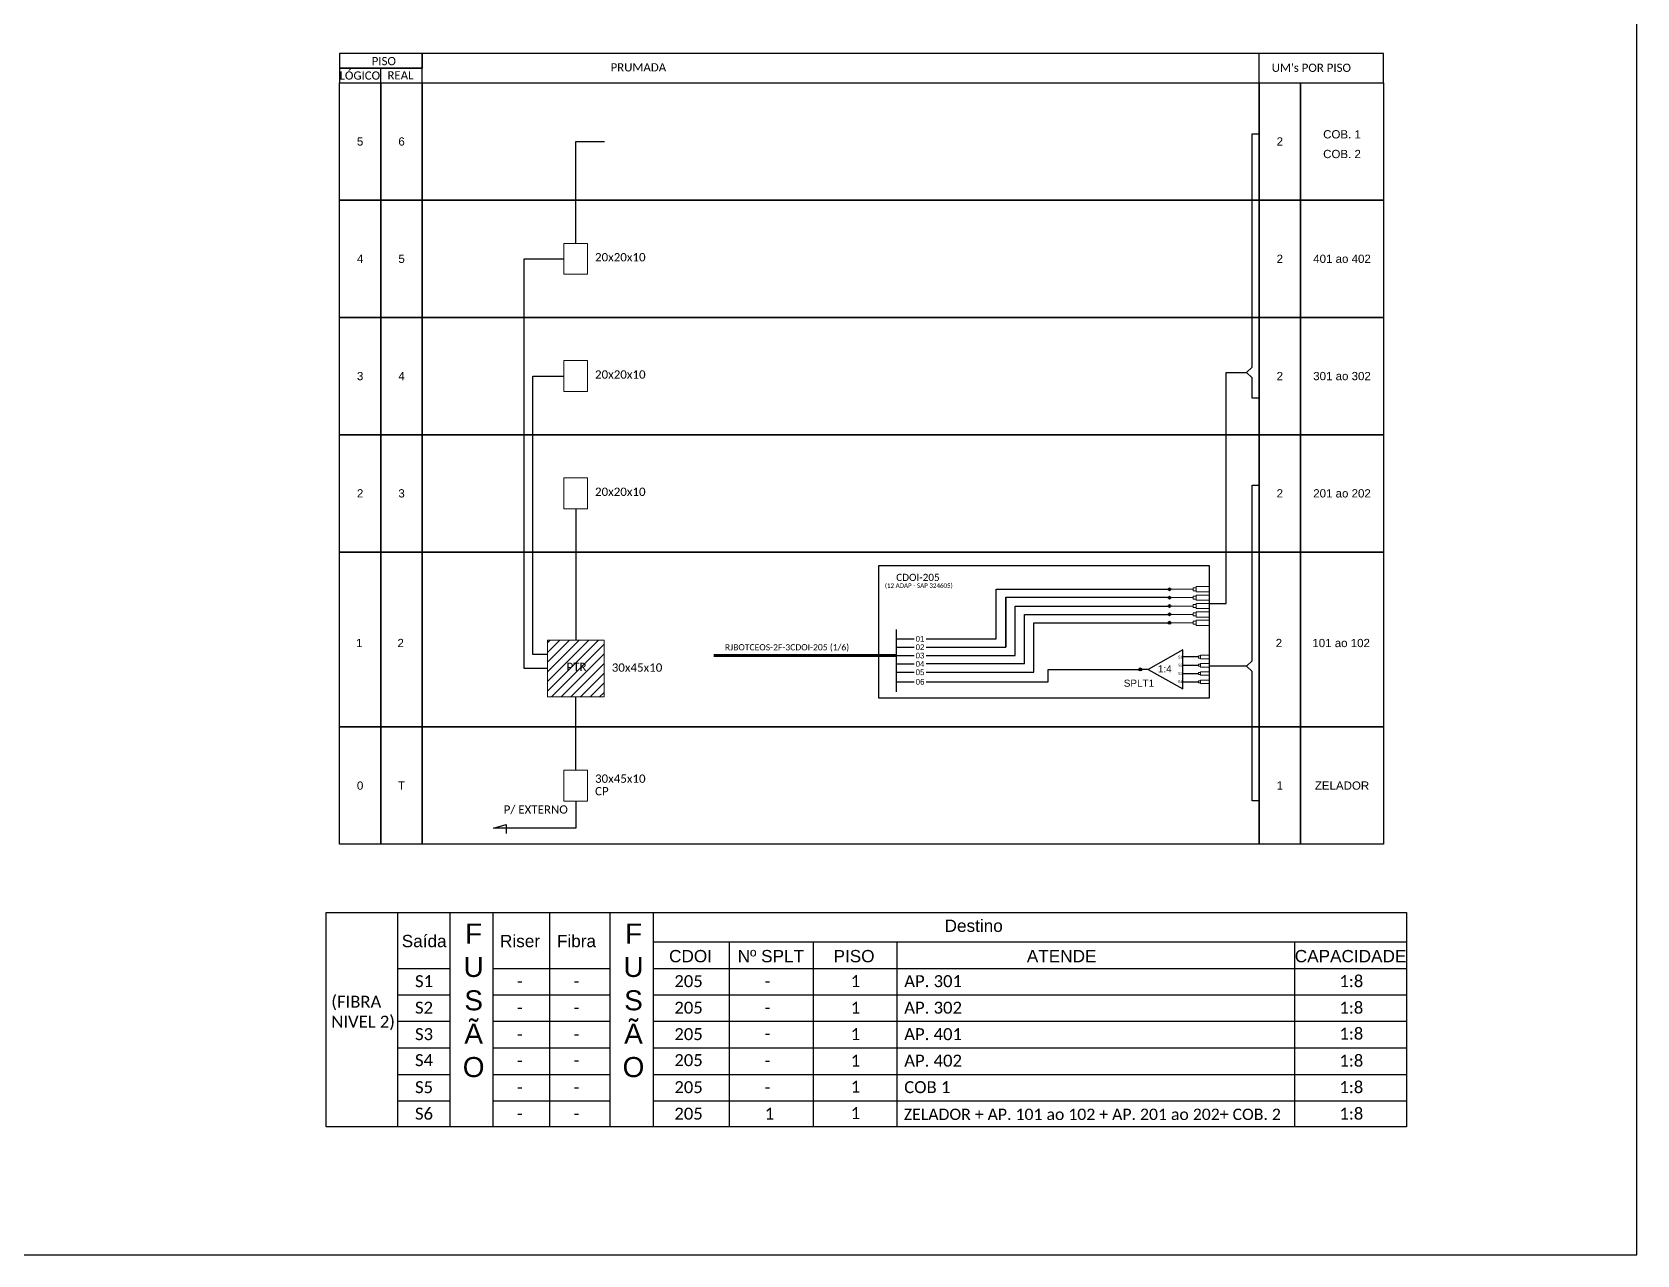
# Model space of a CAD drawing. Extents: x -89 to 749, y 705 to 1299.
# Drawn here: x 301.2 to 749.2, y 705 to 1046.4 of the extents above; entities that cross this region are included whole.
import ezdxf
from ezdxf.enums import TextEntityAlignment as Align

# ---------------------------------------------------------------- set-up
doc = ezdxf.new("R2010")
doc.units = 0
doc.layers.add('label_cabos', color=7, linetype='Continuous')
doc.styles.add('ARIAL', font='arial.ttf')
doc.styles.add('siredit', font='verdana.ttf')
doc.styles.add('WMF-Calibri0', font='calibri.ttf')
doc.dimstyles.new('CC', dxfattribs={"dimtxt": 1, "dimasz": 2, "dimexe": 0.18, "dimexo": 0.0625, "dimgap": 0.09, "dimtad": 0, "dimdec": 0, "dimrnd": 1, "dimzin": 0, "dimdsep": 46, "dimtxsty": 'siredit', "dimblk": 'NONE', "dimcen": 0, "dimse1": 1, "dimse2": 1, "dimsd1": 1, "dimsd2": 1, "dimclrt": 7, "dimadec": 0, "dimazin": 0, "dimtfac": 1, "dimtdec": 0, "dimtofl": 0, "dimtmove": 0, "dimatfit": 3, "dimfxl": 0, "dimtolj": 1, "dimtzin": 0, "dimarcsym": 0})

# ---------------------------------------------------------------- blocks, each defined once
blk = doc.blocks.new('SPLT_1-4_SC-APC')
at = {"color": 1, "linetype": 'Continuous', "ltscale": 2.5}
for points in [[(-7.37, -1.53), (-17.04, -6.98), (-7.37, -12.43), (-7.37, -1.53)], [(-17.04, -6.98), (-19.26, -6.98)]]:
    blk.add_lwpolyline(points, dxfattribs=at)
at = {"color": 3, "linetype": 'Continuous', "ltscale": 2.5}
for points in [[(-2.99, -3.51), (-7.37, -3.51)], [(-7.37, -5.82), (-2.99, -5.82)], [(-7.37, -8.12), (-2.99, -8.12)], [(-7.37, -10.43), (-2.99, -10.43)]]:
    blk.add_lwpolyline(points, dxfattribs=at)
at = {"color": 3, "lineweight": 0}
for points in [[(-2.99, -3.22), (-2.41, -3.22), (-2.41, -3.8), (-2.99, -3.8)], [(-2.99, -5.53), (-2.41, -5.53), (-2.41, -6.1), (-2.99, -6.1)], [(-2.99, -7.84), (-2.41, -7.84), (-2.41, -8.41), (-2.99, -8.41)], [(-2.99, -10.14), (-2.41, -10.14), (-2.41, -10.72), (-2.99, -10.72)]]:
    blk.add_lwpolyline(points, close=True, dxfattribs=at)
for points in [[(-2.41, -3.02), (-2.41, -4)], [(-2.41, -3.02), (0, -3.02)], [(-2.41, -4), (0, -4)], [(-2.41, -5.32), (-2.41, -6.31)], [(-2.41, -5.32), (0, -5.32)], [(-2.41, -6.31), (0, -6.31)], [(-2.41, -7.63), (-2.41, -8.62)], [(-2.41, -7.63), (0, -7.63)], [(-2.41, -8.62), (0, -8.62)], [(-2.41, -9.94), (-2.41, -10.92)], [(-2.41, -9.94), (0, -9.94)], [(-2.41, -10.92), (0, -10.92)]]:
    blk.add_lwpolyline(points, dxfattribs=at)
at = {"color": 1, "style": 'ARIAL'}
for s, height, p in [('S1', 0.75, (-8.74, -3.91)), ('1:4', 2, (-14.35, -7.83)), ('S2', 0.75, (-8.74, -6.17)), ('S3', 0.75, (-8.74, -8.52)), ('S4', 0.75, (-8.74, -10.78))]:
    blk.add_text(s, height=height, dxfattribs=at).set_placement(p)
blk = doc.blocks.new('*D86')
at = {"layer": 'Defpoints', "color": 0}
for p in [(491.19, 1213.37), (309.61, 1035.72), (311.95, 1033.38)]:
    blk.add_point(p, dxfattribs=at)
at = {"layer": 'label_cabos', "color": 7, "insert": (398.97, 1125.46), "char_height": 1, "attachment_point": 5, "rotation": 45.1196, "style": 'siredit'}
blk.add_mtext('\\A1;CC=254m', dxfattribs=at)
blk = doc.blocks.new('_None')

msp = doc.modelspace()

# ---------------------------------------------------------------- hatches: boundary and pattern name
h = msp.add_hatch(color=3)
h.dxf.hatch_style = 1
edge = h.paths.add_edge_path()
edge.add_arc((618.79, 890.83), 0.385, 0, 360)
h = msp.add_hatch(color=3)
h.dxf.hatch_style = 1
edge = h.paths.add_edge_path()
edge.add_arc((618.79, 888.5), 0.385, 0, 360)
h = msp.add_hatch(color=3)
h.dxf.hatch_style = 1
edge = h.paths.add_edge_path()
edge.add_arc((618.79, 886.17), 0.385, 0, 360)
h = msp.add_hatch(color=3)
h.dxf.hatch_style = 1
edge = h.paths.add_edge_path()
edge.add_arc((618.79, 883.84), 0.385, 0, 360)
h = msp.add_hatch(color=3)
h.dxf.hatch_style = 1
edge = h.paths.add_edge_path()
edge.add_arc((618.79, 881.51), 0.385, 0, 360)
h = msp.add_hatch()
h.set_pattern_fill('ANSI31', color=1, scale=0.6)
h.set_pattern_definition([(45, (-75.3767, 3547.8466), (-1.3470384, 1.3470384), [])])
h.paths.add_polyline_path([(460.91, 876.59), (445.11, 876.59), (445.11, 860.78), (460.91, 860.78)])
h.paths.add_polyline_path([(449.84, 867.42), (456.65, 867.42), (456.65, 870.89), (449.84, 870.89)], flags=24)
h = msp.add_hatch(color=3)
h.dxf.hatch_style = 1
edge = h.paths.add_edge_path()
edge.add_arc((610.58, 868.46), 0.409, 0, 360)

# ---------------------------------------------------------------- linework, layer by layer
for p, q in [((417.88, 800.64), (417.88, 748.04)), ((445.71, 800.64), (445.71, 748.04)), ((462.51, 800.64), (462.51, 748.04)), ((474.59, 800.64), (474.59, 748.04)), ((417.88, 793.25), (417.88, 740.64)), ((445.71, 793.25), (445.71, 740.64)), ((462.51, 793.25), (462.51, 740.64)), ((474.59, 793.25), (474.59, 740.64)), ((495.85, 792.42), (495.85, 748.04)), ((519.28, 792.42), (519.28, 748.04)), ((542.67, 792.42), (542.67, 748.04)), ((653.66, 792.42), (653.66, 748.04)), ((495.85, 785.02), (495.85, 740.64)), ((519.28, 785.02), (519.28, 740.64)), ((542.67, 785.02), (542.67, 740.64)), ((653.66, 785.02), (653.66, 740.64))]:
    msp.add_line(p, q)
for points in [[(-89.32, 705.02), (749.25, 705.02), (749.25, 1299.02), (-89.32, 1299.02), (-89.32, 705.02)], [(410.16, 1032.22), (678.53, 1032.22), (678.53, 1040.44), (410.16, 1040.44), (410.16, 1040.44), (410.16, 1036.33)], [(643.77, 1032.22), (643.77, 1040.44)], [(398.58, 1032.22), (398.58, 1036.33)], [(610.58, 868.46), (610.58, 868.46), (610.58, 868.46)], [(403.19, 800.64), (403.19, 748.04)], [(429.95, 748.04), (429.95, 800.64)], [(403.19, 793.25), (403.19, 740.64)], [(429.95, 740.64), (429.95, 793.25)], [(474.59, 792.42), (684.96, 792.42)], [(403.19, 785.02), (417.88, 785.02)], [(429.95, 785.02), (462.51, 785.02)], [(474.59, 785.02), (684.96, 785.02)], [(403.19, 777.63), (417.88, 777.63)], [(429.95, 777.63), (462.51, 777.63)], [(474.59, 777.63), (684.96, 777.63)], [(403.19, 770.23), (417.88, 770.23)], [(429.95, 770.23), (462.51, 770.23)], [(474.59, 770.23), (684.96, 770.23)], [(403.19, 762.83), (417.88, 762.83)], [(429.95, 762.83), (462.51, 762.83)], [(474.59, 762.83), (684.96, 762.83)], [(403.19, 755.43), (417.88, 755.43)], [(429.95, 755.43), (462.51, 755.43)], [(474.59, 755.43), (684.96, 755.43)], [(403.19, 748.04), (417.88, 748.04)], [(403.19, 748.04), (417.88, 748.04)], [(429.95, 748.04), (462.51, 748.04)], [(429.95, 748.04), (462.51, 748.04)], [(474.59, 748.04), (684.96, 748.04)], [(474.59, 748.04), (684.96, 748.04)]]:
    msp.add_lwpolyline(points)
for points in [[(387.01, 1036.33), (410.16, 1036.33), (410.16, 1040.44), (387.01, 1040.44)], [(387.01, 1032.22), (410.16, 1032.22), (410.16, 1036.33), (387.01, 1036.33)], [(387.01, 1032.22), (398.58, 1032.22), (398.58, 999.47), (387.01, 999.47)], [(398.58, 1032.22), (410.16, 1032.22), (410.16, 999.47), (398.58, 999.47)], [(410.16, 1032.22), (643.77, 1032.22), (643.77, 999.47), (410.16, 999.47)], [(643.77, 1032.22), (655.35, 1032.22), (655.35, 999.47), (643.77, 999.47)], [(655.35, 1032.22), (678.49, 1032.22), (678.49, 999.47), (655.35, 999.47)], [(387.01, 999.47), (398.58, 999.47), (398.58, 966.73), (387.01, 966.73)], [(398.58, 999.47), (410.16, 999.47), (410.16, 966.73), (398.58, 966.73)], [(410.16, 999.47), (643.77, 999.47), (643.77, 966.73), (410.16, 966.73)], [(643.77, 999.47), (655.35, 999.47), (655.35, 966.73), (643.77, 966.73)], [(655.35, 999.47), (678.49, 999.47), (678.49, 966.73), (655.35, 966.73)], [(387.01, 966.73), (398.58, 966.73), (398.58, 933.99), (387.01, 933.99)], [(398.58, 966.73), (410.16, 966.73), (410.16, 933.99), (398.58, 933.99)], [(410.16, 966.73), (643.77, 966.73), (643.77, 933.99), (410.16, 933.99)], [(643.77, 966.73), (655.35, 966.73), (655.35, 933.99), (643.77, 933.99)], [(655.35, 966.73), (678.49, 966.73), (678.49, 933.99), (655.35, 933.99)], [(387.01, 933.99), (398.58, 933.99), (398.58, 901.24), (387.01, 901.24)], [(398.58, 933.99), (410.16, 933.99), (410.16, 901.24), (398.58, 901.24)], [(410.16, 933.99), (643.77, 933.99), (643.77, 901.24), (410.16, 901.24)], [(643.77, 933.99), (655.35, 933.99), (655.35, 901.24), (643.77, 901.24)], [(655.35, 933.99), (678.49, 933.99), (678.49, 901.24), (655.35, 901.24)], [(387.01, 901.24), (398.58, 901.24), (398.58, 852.41), (387.01, 852.41)], [(398.58, 901.24), (410.16, 901.24), (410.16, 852.41), (398.58, 852.41)], [(410.16, 901.24), (643.77, 901.24), (643.77, 852.41), (410.16, 852.41)], [(643.77, 901.24), (655.35, 901.24), (655.35, 852.41), (643.77, 852.41)], [(655.35, 901.24), (678.49, 901.24), (678.49, 852.41), (655.35, 852.41)], [(387.01, 852.41), (398.58, 852.41), (398.58, 819.66), (387.01, 819.66)], [(398.58, 852.41), (410.16, 852.41), (410.16, 819.66), (398.58, 819.66)], [(410.16, 852.41), (643.77, 852.41), (643.77, 819.66), (410.16, 819.66)], [(643.77, 852.41), (655.35, 852.41), (655.35, 819.66), (643.77, 819.66)], [(655.35, 852.41), (678.49, 852.41), (678.49, 819.66), (655.35, 819.66)], [(383.31, 800.64), (684.96, 800.64), (684.96, 740.78), (383.31, 740.78)]]:
    msp.add_lwpolyline(points, close=True)
at = {"color": 3}
for points in [[(643.77, 944.21), (641.83, 944.21), (641.83, 949.87), (640.26, 951.38), (641.83, 952.88), (641.83, 1018), (643.77, 1018)], [(453.01, 987.41), (453.01, 1015.85), (461.06, 1015.85)], [(445.11, 868.69), (438.56, 868.69), (438.56, 983.1), (449.7, 983.1)], [(445.11, 872.66), (441.06, 872.66), (441.06, 950.36), (449.7, 950.36)], [(629.85, 886.91), (634.58, 886.91), (634.58, 951.38), (640.26, 951.38)], [(643.77, 831.75), (641.83, 831.75), (641.83, 867.87), (640.26, 869.38), (641.83, 870.88), (641.83, 919.93), (643.77, 919.93)], [(453.01, 913.31), (453.01, 876.59)], [(570.39, 877), (570.39, 890.83), (618.41, 890.83)], [(542.47, 877), (547.52, 877)], [(550.83, 877), (570.39, 877)], [(640.26, 869.38), (629.85, 869.38)], [(453.01, 840.35), (453.01, 860.78)], [(453.01, 831.73), (453.01, 824.16), (430.06, 824.16), (433.56, 825.16), (433.56, 822.66)]]:
    msp.add_lwpolyline(points, dxfattribs=at)
at = {"color": 0, "lineweight": 0}
for points in [[(449.7, 987.41), (456.32, 987.41), (456.32, 978.79), (449.7, 978.79)], [(449.7, 954.67), (456.32, 954.67), (456.32, 946.05), (449.7, 946.05)], [(449.7, 921.93), (456.32, 921.93), (456.32, 913.31), (449.7, 913.31)], [(449.7, 840.35), (456.32, 840.35), (456.32, 831.73), (449.7, 831.73)]]:
    msp.add_lwpolyline(points, close=True, dxfattribs=at)
at = {"color": 1}
msp.add_lwpolyline([(537.61, 897.44), (629.85, 897.44), (629.85, 860.44), (537.61, 860.44)], close=True, dxfattribs=at)
at = {"color": 3, "lineweight": 0}
for points in [[(626.22, 891.57), (629.85, 891.57)], [(626.22, 890.09), (626.22, 891.57)], [(618.79, 890.83), (625.36, 890.83)], [(618.79, 888.5), (625.36, 888.5)], [(626.22, 890.09), (629.85, 890.09)], [(626.22, 889.24), (629.85, 889.24)], [(626.22, 887.76), (626.22, 889.24)], [(626.22, 887.76), (629.85, 887.76)], [(618.79, 886.17), (625.36, 886.17)], [(618.79, 883.84), (625.36, 883.84)], [(626.22, 886.91), (629.85, 886.91)], [(626.22, 885.43), (626.22, 886.91)], [(626.22, 885.43), (629.85, 885.43)], [(626.22, 884.58), (629.85, 884.58)], [(626.22, 883.1), (626.22, 884.58)], [(626.22, 883.1), (629.85, 883.1)], [(618.79, 881.51), (625.36, 881.51)], [(626.22, 882.25), (629.85, 882.25)], [(626.22, 880.77), (626.22, 882.25)], [(626.22, 880.77), (629.85, 880.77)]]:
    msp.add_lwpolyline(points, dxfattribs=at)
at = {"color": 2}
for points in [[(573.02, 874.67), (573.02, 874.67), (573.02, 888.67)], [(618.41, 888.5), (573.02, 888.5), (573.02, 874.67)], [(542.48, 874.67), (547.52, 874.67)], [(550.83, 874.67), (573.02, 874.67)]]:
    msp.add_lwpolyline(points, dxfattribs=at)
at = {"color": 3, "lineweight": 0}
for points in [[(625.36, 890.41), (626.22, 890.41), (626.22, 891.26), (625.36, 891.26)], [(625.36, 888.07), (626.22, 888.07), (626.22, 888.93), (625.36, 888.93)], [(625.36, 885.74), (626.22, 885.74), (626.22, 886.6), (625.36, 886.6)], [(625.36, 883.41), (626.22, 883.41), (626.22, 884.27), (625.36, 884.27)], [(625.36, 881.08), (626.22, 881.08), (626.22, 881.94), (625.36, 881.94)]]:
    msp.add_lwpolyline(points, close=True, dxfattribs=at)
at = {"color": 7}
for points in [[(575.64, 872.34), (575.64, 872.34), (575.64, 886.17), (618.41, 886.17)], [(542.48, 872.34), (547.52, 872.34)], [(550.83, 872.34), (575.64, 872.34)]]:
    msp.add_lwpolyline(points, dxfattribs=at)
at = {"color": 5}
for points in [[(578.27, 870), (578.27, 870), (578.27, 883.84), (618.41, 883.84)], [(542.48, 870), (547.52, 870)], [(578.27, 870), (550.83, 870)]]:
    msp.add_lwpolyline(points, dxfattribs=at)
at = {"color": 1}
for points in [[(542.48, 879.61), (542.48, 862.2)], [(580.9, 867.67), (580.9, 867.67), (580.9, 881.51), (618.41, 881.51)], [(542.48, 867.67), (547.52, 867.67)], [(550.83, 867.67), (580.9, 867.67)]]:
    msp.add_lwpolyline(points, dxfattribs=at)
at = {"color": 1, "lineweight": 0}
msp.add_lwpolyline([(445.11, 876.59), (460.91, 876.59), (460.91, 860.78), (445.11, 860.78)], close=True, dxfattribs=at)
at = {"color": 1, "const_width": 0.8}
msp.add_lwpolyline([(542.48, 872.34), (491.47, 872.34)], dxfattribs=at)
at = {"color": 202}
for points in [[(542.48, 865.01), (547.52, 865.01)], [(550.83, 865.01), (558.05, 865.01)], [(558.05, 865.01), (584.9, 865.01), (584.9, 868.46), (610.58, 868.46)]]:
    msp.add_lwpolyline(points, dxfattribs=at)
at = {"color": 3}
for centre in [(618.79, 890.83), (618.79, 888.5), (618.79, 886.17), (618.79, 883.84), (618.79, 881.51)]:
    msp.add_circle(centre, 0.385, dxfattribs=at)
msp.add_circle((610.58, 868.46), 0.409)
for p in [(387.01, 999.47), (387.01, 966.73), (387.01, 933.99), (387.01, 901.24), (387.01, 852.41)]:
    msp.add_point(p)

# ---------------------------------------------------------------- block references
msp.add_blockref('SPLT_1-4_SC-APC', (629.85, 875.45), dxfattribs=at)

# ---------------------------------------------------------------- texts
at = {"style": 'WMF-Calibri0'}
for s, height, p in [('     PISO', 2.3, (391.97, 1037.14)), ('  LÓGICO', 2.3, (385.43, 1033.11)), ('    REAL', 2.3, (397.19, 1033.17)), ('PRUMADA', 2.3, (462.72, 1035.4)), ("UM's POR PISO", 2.3, (647.3, 1035.28)), ('20x20x10', 2.317, (458.38, 982.38)), ('20x20x10', 2.317, (458.38, 949.64)), ('20x20x10', 2.317, (458.38, 916.9)), ('PTR', 2.317, (450.42, 868.01)), ('30x45x10', 2.317, (463.05, 867.83)), ('30x45x10', 2.317, (458.38, 836.82)), ('CP', 2.317, (458.38, 833.32)), ('P/ EXTERNO', 2.317, (432.87, 828.2))]:
    msp.add_text(s, height=height, dxfattribs=at).set_placement(p)
at = {"style": 'ARIAL'}
for s, height, p in [('6', 2.3, (404.37, 1015.85)), ('2', 2.3, (649.56, 1015.85)), ('COB. 1', 2.3, (666.92, 1017.85)), ('5', 2.3, (392.8, 1015.85)), ('COB. 2', 2.3, (666.92, 1012.35)), ('4', 2.3, (392.8, 983.1)), ('5', 2.3, (404.37, 983.1)), ('2', 2.3, (649.56, 983.1)), ('401 ao 402', 2.3, (666.92, 983.1)), ('3', 2.3, (392.8, 950.36)), ('4', 2.3, (404.37, 950.36)), ('2', 2.3, (649.56, 950.36)), ('301 ao 302', 2.3, (666.92, 950.36)), ('2', 2.3, (392.8, 917.62)), ('3', 2.3, (404.37, 917.62)), ('2', 2.3, (649.56, 917.62)), ('201 ao 202', 2.3, (666.92, 917.62)), ('1', 2.3, (392.55, 875.84)), ('2', 2.3, (404.12, 875.84)), ('01', 1.596, (549.11, 877)), ('02', 1.596, (549.11, 874.67)), ('2', 2.3, (649.31, 875.84)), ('101 ao 102', 2.3, (666.67, 875.84)), ('03', 1.596, (549.11, 872.34)), ('04', 1.596, (549.11, 870)), ('05', 1.596, (549.11, 867.67)), ('06', 1.596, (549.12, 865.01)), ('0', 2.3, (392.8, 836.04)), ('T', 2.3, (404.37, 836.04)), ('1', 2.3, (649.56, 836.04)), ('ZELADOR', 2.3, (666.92, 836.04)), ('Destino', 3.43, (564.09, 796.91)), ('Saída', 3.43, (410.68, 792.64)), ('Riser', 3.43, (437.44, 792.64)), ('Fibra', 3.43, (453.2, 792.64)), ('CDOI', 3.43, (485.04, 788.43)), ('Nº SPLT', 3.43, (507.47, 788.43)), ('PISO', 3.43, (530.69, 788.43)), ('ATENDE', 3.43, (588.65, 788.43)), ('CAPACIDADE', 3.43, (669.31, 788.43))]:
    msp.add_text(s, height=height, dxfattribs=at).set_placement(p, align=Align.MIDDLE_CENTER)
at = {"color": 1, "style": 'WMF-Calibri0'}
msp.add_text('(12 ADAP - SAP 324605)', height=1.25, dxfattribs=at).set_placement((548.77, 891.24), align=Align.CENTER)
for s, height, p in [('CDOI-205', 2, (542.46, 893.16)), ('RJBOTCEOS-2F-3CDOI-205 (1/6)', 1.7248, (494.63, 873.79))]:
    msp.add_text(s, height=height, dxfattribs=at).set_placement(p)
at = {"style": 'ARIAL'}
msp.add_text('SPLT1', height=1.984, dxfattribs=at).set_placement((610.23, 863.63), align=Align.CENTER)
at = {"color": 7, "style": 'WMF-Calibri0'}
for s, height, p in [('S1', 3.342, (408.12, 779.77)), ('-', 3.34, (436.62, 779.77)), ('-', 3.34, (452.38, 779.77)), ('205', 3.342, (480.53, 779.77)), ('-', 3.34, (505.75, 779.77)), ('1', 3.34, (529.77, 779.77)), ('AP. 301', 3.342, (544.7, 779.77)), ('1:8', 3.342, (666.18, 779.77)), ('S2', 3.342, (408.12, 772.37)), ('205', 3.342, (480.53, 772.37)), ('1', 3.34, (529.77, 772.37)), ('AP. 302', 3.342, (544.7, 772.37)), ('1:8', 3.342, (666.18, 772.37)), ('-', 3.34, (436.62, 772.37)), ('-', 3.34, (452.38, 772.37)), ('-', 3.34, (505.75, 772.37)), ('S3', 3.342, (408.12, 764.98)), ('-', 3.34, (436.62, 764.98)), ('-', 3.34, (452.38, 764.98)), ('205', 3.342, (480.53, 764.98)), ('-', 3.34, (505.75, 765.12)), ('1', 3.34, (529.77, 764.98)), ('AP. 401', 3.342, (544.7, 764.98)), ('1:8', 3.342, (666.18, 765.12)), ('S4', 3.342, (408.12, 757.72)), ('-', 3.34, (436.62, 757.58)), ('-', 3.34, (452.38, 757.72)), ('205', 3.342, (480.53, 757.72)), ('-', 3.34, (505.75, 757.58)), ('1', 3.34, (529.77, 757.58)), ('AP. 402', 3.342, (544.7, 757.58)), ('1:8', 3.342, (666.18, 757.58)), ('S5', 3.342, (408.12, 750.18)), ('205', 3.342, (480.53, 750.18)), ('1', 3.34, (529.77, 750.33)), ('COB 1 ', 3.342, (544.7, 750.18)), ('1:8', 3.342, (666.18, 750.18)), ('-', 3.34, (436.62, 750.18)), ('-', 3.34, (452.38, 750.18)), ('-', 3.34, (505.75, 750.18)), ('S6', 3.342, (408.12, 742.78)), ('-', 3.34, (436.62, 742.78)), ('-', 3.34, (452.38, 742.78)), ('205', 3.342, (480.53, 742.78)), ('1', 3.34, (505.75, 742.78)), ('1', 3.34, (529.77, 742.93)), ('ZELADOR + AP. 101 ao 102 + AP. 201 ao 202+ COB. 2', 3.1747, (544.6, 742.68)), ('1:8', 3.342, (666.18, 742.78))]:
    msp.add_text(s, height=height, dxfattribs=at).set_placement(p)
at = {"char_height": 5.59, "width": 2.9269, "attachment_point": 2, "style": 'ARIAL'}
for insert in [(424.49, 797.53), (469.12, 797.53)]:
    msp.add_mtext('F\\PU\\PS\\PÃ\\PO', dxfattribs=dict(at, insert=insert))
at = {"color": 7, "insert": (384.75, 777.37), "char_height": 3.3418, "width": 18.9644, "attachment_point": 1, "style": 'WMF-Calibri0'}
msp.add_mtext('(FIBRA NIVEL 2)', dxfattribs=at)

# ---------------------------------------------------------------- dimensions: what is measured, and where the dimension line sits
at = {"layer": 'label_cabos'}
dim = msp.add_linear_dim(base=(309.61, 1035.72), p1=(491.19, 1213.37), p2=(311.95, 1033.38), angle=225.1196, dimstyle='CC', override={"dimpost": 'CC=<>m'}, dxfattribs=at)
dim.commit()
dim.dimension.update_dxf_attribs({"geometry": '*D86', "text_midpoint": (398.97, 1125.46), "dimtype": 161})

doc.saveas('drawing.dxf')
